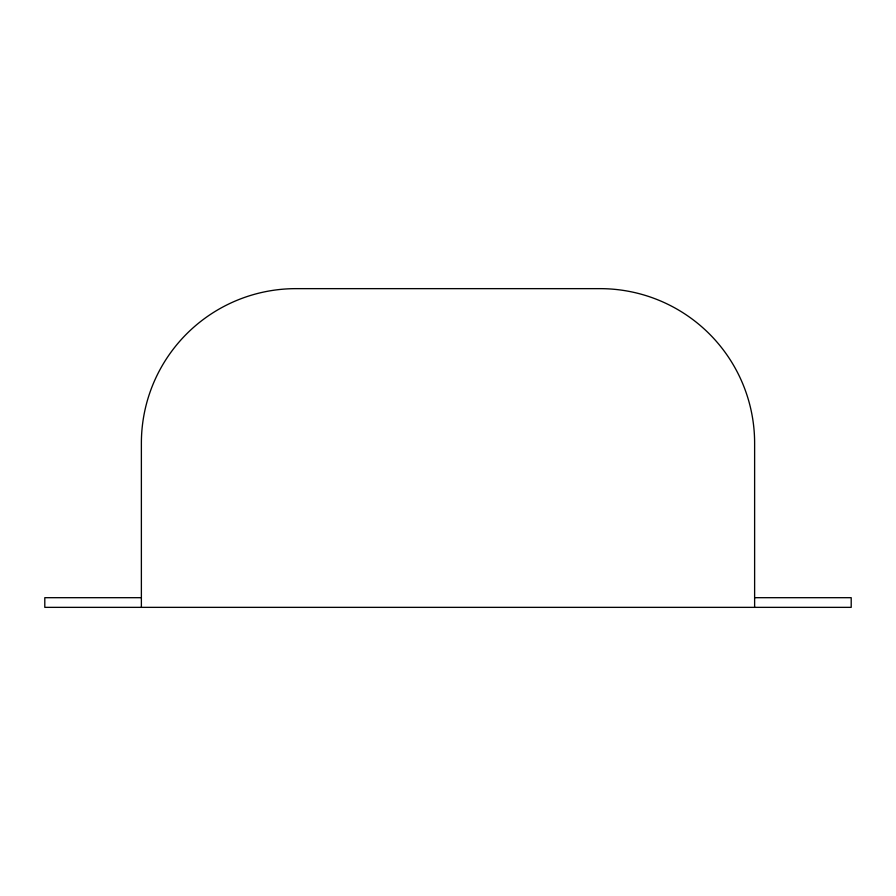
<?xml version="1.0" encoding="UTF-8"?>
<svg xmlns="http://www.w3.org/2000/svg" width="896" height="896" viewBox="0 0 896 896"><rect width="100%" height="100%" fill="white"/><g stroke="black" fill="none" stroke-linecap="round" stroke-linejoin="round"><path stroke-width="1.34" d="M141.378 597.688L44.8 597.688L44.8 607.354L851.2 607.354L851.2 597.688L754.622 597.688M754.622 607.354L754.622 443.173A154.515 154.515 0 0 0 600.107 288.646L295.893 288.646A154.515 154.515 0 0 0 141.378 443.173L141.378 607.354"/></g></svg>
